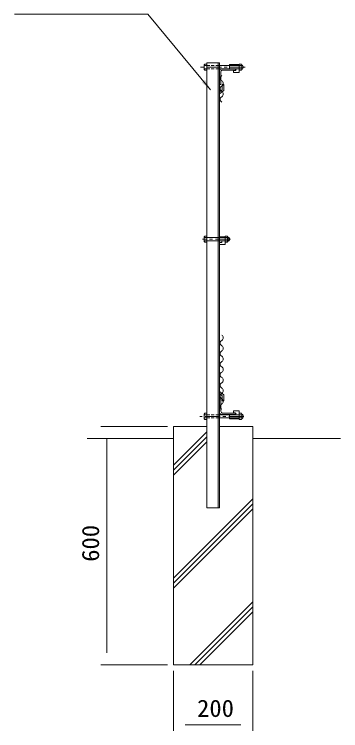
# Model space of a CAD drawing. Units: millimetres, scale not verified. Extents: x -4455 to 4455, y -3150 to 3150.
# Drawn here: x 56 to 877, y -455 to 1348 of the extents above; entities that cross this region are included whole.
import ezdxf
from ezdxf.enums import TextEntityAlignment as Align

# ---------------------------------------------------------------- set-up
doc = ezdxf.new("R2010")
doc.units = ezdxf.units.MM
doc.header["$LTSCALE"] = 30
for name, pattern in [('DASHED', [7.5, 6, -1.5]), ('USER2', [2, 1.25, -0.25, 0.25, -0.25]), ('USER3', [0.375, 0.25, -0.125])]:
    doc.linetypes.add(name, pattern=pattern)
for name, color, linetype, lineweight in [('0-0_1部材', 3, 'Continuous', 18), ('0-4_6文字', 3, 'Continuous', 9), ('0-5_5寸法', 1, 'Continuous', 18), ('0-6_GL', 7, 'Continuous', 9), ('0-7_8部品', 3, 'Continuous', 18), ('0-8_4基礎', 4, 'Continuous', 18), ('0-9_AMI', 3, 'Continuous', 18)]:
    doc.layers.add(name, color=color, linetype=linetype, lineweight=lineweight)
doc.styles.add('ＭＳ ゴシック', font='')
doc.styles.get('ＭＳ ゴシック').set_extended_font_data('MS Gothic')

msp = doc.modelspace()

# ---------------------------------------------------------------- linework, layer by layer
at = {"layer": '0-0_1部材', "color": 7, "lineweight": 9}
for p, q in [((539.87, 1225.18), (539.87, 105.18)), ((539.87, 1225.18), (571.87, 1225.18)), ((571.87, 1225.18), (571.87, 1090.88)), ((571.87, 1215.71), (571.87, 1090.88)), ((576.87, 1210.18), (611.87, 1210.18)), ((579.37, 1210.18), (604.37, 1210.18)), ((611.87, 1210.18), (611.87, 1209.18)), ((571.87, 1170.18), (571.87, 1205.18)), ((574.87, 1172.18), (574.87, 1202.18)), ((579.87, 1207.18), (609.87, 1207.18)), ((571.87, 1170.18), (572.87, 1170.18)), ((571.87, 1152.27), (578.87, 1157.68)), ((571.87, 1147.22), (582.87, 1155.72)), ((578.87, 1170.68), (578.87, 1157.68)), ((582.87, 1170.68), (578.87, 1170.68)), ((582.87, 1170.68), (582.87, 1155.72)), ((571.87, 1100.35), (571.87, 105.18)), ((571.87, 953.42), (571.87, 385.86)), ((571.87, 398.15), (582.87, 389.65)), ((571.87, 393.09), (578.87, 387.68)), ((571.87, 345.81), (571.87, 380.18)), ((571.87, 380.18), (572.99, 380.18)), ((578.87, 374.68), (578.87, 387.68)), ((582.87, 374.68), (582.87, 389.65)), ((575.24, 349.18), (575.24, 377.93)), ((582.87, 374.68), (578.87, 374.68)), ((609.62, 343.56), (580.87, 343.56)), ((611.87, 340.18), (577.49, 340.18)), ((611.87, 340.18), (611.87, 341.31)), ((539.87, 105.18), (571.87, 105.18))]:
    msp.add_line(p, q, dxfattribs=at)
at = {"layer": '0-0_1部材'}
msp.add_line((568.87, 1225.18), (568.87, 105.18), dxfattribs=at)
at = {"layer": '0-0_1部材', "color": 7, "lineweight": 9}
for centre, radius, start, end in [((576.87, 1205.18), 5, 90, 180), ((609.87, 1209.18), 2, 270, 0), ((579.87, 1202.18), 5, 90, 180), ((572.87, 1172.18), 2, 270, 0), ((572.99, 377.93), 2.25, 0, 90), ((577.49, 345.81), 5.62, 180, 270), ((580.87, 349.18), 5.62, 180, 270), ((609.62, 341.31), 2.25, 0, 90)]:
    msp.add_arc(centre, radius, start, end, dxfattribs=at)
at = {"layer": '0-4_6文字', "color": 7}
msp.add_lwpolyline([(55.81, 1347.63), (391.34, 1347.63), (549.54, 1157.6)], dxfattribs=at)
msp.add_solid([(550.82, 1156.06), (527.62, 1175.78), (535.63, 1182.45)], dxfattribs=at)
at = {"layer": '0-5_5寸法'}
for p, q in [((440.87, 310.18), (273.71, 310.18)), ((288.71, 280.18), (288.71, -259.82)), ((440.87, -289.82), (273.71, -289.82)), ((455.87, -304.82), (455.87, -455.4)), ((655.87, -304.82), (655.87, -455.4)), ((485.87, -440.4), (625.87, -440.4))]:
    msp.add_line(p, q, dxfattribs=at)
at = {"layer": '0-6_GL'}
for p, q in [((239.34, 280.18), (455.87, 280.18)), ((655.87, 280.18), (876.56, 280.18))]:
    msp.add_line(p, q, dxfattribs=at)
at = {"layer": '0-7_8部品', "color": 1, "linetype": 'USER2'}
for p, q in [((636.45, 1214.63), (522.11, 1214.63)), ((599.49, 781.61), (528.66, 781.61)), ((633.1, 335.73), (522.11, 335.73))]:
    msp.add_line(p, q, dxfattribs=at)
at = {"layer": '0-7_8部品'}
for p, q in [((533.47, 1220.55), (534.58, 1222.47)), ((533.47, 1220.55), (533.47, 1208.71)), ((534.16, 1218.63), (539.87, 1218.63)), ((534.16, 1210.63), (539.87, 1210.63)), ((534.58, 1222.47), (539.87, 1222.47)), ((539.87, 1222.47), (539.87, 1206.79)), ((566.97, 1210.63), (621.68, 1210.63)), ((571.87, 1218.63), (621.58, 1218.63)), ((596.68, 1220.95), (621.68, 1220.95)), ((596.68, 1220.95), (596.68, 1210.45)), ((596.68, 1210.45), (611.43, 1210.45)), ((621.68, 1206.79), (621.68, 1222.47)), ((621.68, 1220.95), (621.68, 1200.95)), ((627.39, 1218.63), (621.68, 1218.63)), ((627.39, 1210.63), (621.68, 1210.63)), ((628.08, 1208.71), (626.97, 1206.79)), ((628.08, 1208.71), (628.08, 1220.55)), ((606.68, 1205.95), (611.43, 1205.95)), ((606.68, 1205.95), (606.68, 1200.95)), ((606.68, 1200.95), (621.68, 1200.95)), ((626.97, 1206.79), (621.68, 1206.79)), ((533.47, 787.53), (534.58, 789.45)), ((533.47, 775.69), (533.47, 787.53)), ((534.16, 785.61), (539.87, 785.61)), ((534.16, 777.61), (539.87, 777.61)), ((534.58, 789.45), (539.87, 789.45)), ((539.87, 773.77), (539.87, 789.45)), ((571.87, 787.93), (571.87, 777.43)), ((571.87, 787.93), (586.07, 787.93)), ((571.87, 777.43), (575.82, 777.43)), ((586.07, 773.77), (586.07, 789.45)), ((586.07, 787.93), (586.07, 767.93)), ((591.78, 785.61), (586.07, 785.61)), ((591.78, 777.61), (586.07, 777.61)), ((592.47, 775.69), (591.36, 773.77)), ((592.47, 775.69), (592.47, 787.53)), ((592.47, 785.61), (596.02, 785.61)), ((592.47, 784.81), (596.43, 784.81)), ((592.47, 778.41), (596.43, 778.41)), ((592.47, 777.61), (596.02, 777.61)), ((596.02, 777.61), (596.02, 785.61)), ((571.87, 772.93), (575.82, 772.93)), ((571.87, 772.93), (571.87, 767.93)), ((571.87, 767.93), (586.07, 767.93)), ((591.36, 773.77), (586.07, 773.77)), ((533.47, 341.65), (534.58, 343.57)), ((534.58, 343.57), (539.87, 343.57)), ((539.87, 327.89), (539.87, 343.57)), ((606.68, 349.41), (621.68, 349.41)), ((606.68, 344.41), (606.68, 349.41)), ((606.68, 344.41), (611.43, 344.41)), ((621.68, 329.41), (621.68, 349.41)), ((621.68, 343.57), (621.68, 327.89)), ((533.47, 329.81), (533.47, 341.65)), ((534.16, 339.73), (539.87, 339.73)), ((534.16, 331.73), (539.87, 331.73)), ((566.97, 339.73), (621.68, 339.73)), ((571.87, 331.73), (621.58, 331.73)), ((596.68, 339.91), (611.43, 339.91)), ((596.68, 329.41), (596.68, 339.91)), ((596.68, 329.41), (621.68, 329.41)), ((627.39, 339.73), (621.68, 339.73)), ((627.39, 331.73), (621.68, 331.73)), ((626.97, 327.89), (621.68, 327.89)), ((628.08, 329.81), (626.97, 327.89)), ((628.08, 341.65), (628.08, 329.81))]:
    msp.add_line(p, q, dxfattribs=at)
at = {"layer": '0-7_8部品', "linetype": 'USER3'}
for p, q in [((539.87, 1218.63), (571.87, 1218.63)), ((539.87, 1210.63), (571.87, 1210.63)), ((539.87, 339.73), (571.87, 339.73)), ((539.87, 331.73), (571.87, 331.73))]:
    msp.add_line(p, q, dxfattribs=at)
at = {"layer": '0-7_8部品', "linetype": 'DASHED'}
for p, q in [((596.68, 1218.95), (621.68, 1218.95)), ((539.87, 785.61), (586.07, 785.61)), ((539.87, 777.61), (586.07, 777.61)), ((596.68, 331.41), (621.68, 331.41))]:
    msp.add_line(p, q, dxfattribs=at)
at = {"layer": '0-7_8部品'}
for points in [[(533.47, 1208.71), (534.58, 1206.79), (539.87, 1206.79)], [(628.08, 1220.55), (626.97, 1222.47), (621.68, 1222.47)], [(533.47, 775.69), (534.58, 773.77), (539.87, 773.77)], [(592.47, 787.53), (591.36, 789.45), (586.07, 789.45)], [(628.08, 341.65), (626.97, 343.57), (621.68, 343.57)], [(533.47, 329.81), (534.58, 327.89), (539.87, 327.89)]]:
    msp.add_lwpolyline(points, dxfattribs=at)
for centre, radius, start, end in [((536.5, 1220.55), 3.03, 180, 219.3382), ((545.47, 1214.63), 12, 160.52878, 199.47122), ((536.5, 1208.71), 3.03, 140.6618, 180), ((611.43, 1208.2), 2.25, 270, 90), ((625.05, 1220.55), 3.03, 320.6618, 0), ((616.08, 1214.63), 12, 340.52878, 19.47122), ((625.05, 1208.71), 3.03, 0, 39.3382), ((624.92, 1214.63), 6.71, 298.05542, 61.94458), ((536.5, 787.53), 3.03, 180, 219.3382), ((545.47, 781.61), 12, 160.52878, 199.47122), ((536.5, 775.69), 3.03, 140.6618, 180), ((575.82, 775.18), 2.25, 270, 90), ((589.44, 787.53), 3.03, 320.6618, 0), ((580.47, 781.61), 12, 340.52878, 19.47122), ((589.44, 775.69), 3.03, 0, 39.3382), ((589.09, 781.61), 8, 330, 30), ((611.43, 342.16), 2.25, 270, 90), ((536.5, 341.65), 3.03, 180, 219.3382), ((545.47, 335.73), 12, 160.52878, 199.47122), ((536.5, 329.81), 3.03, 140.6618, 180), ((625.05, 341.65), 3.03, 320.6618, 0), ((616.08, 335.73), 12, 340.52878, 19.47122), ((625.05, 329.81), 3.03, 0, 39.3382), ((624.92, 335.73), 6.71, 298.05542, 61.94458)]:
    msp.add_arc(centre, radius, start, end, dxfattribs=at)
at = {"layer": '0-8_4基礎', "color": 7, "lineweight": 9}
for p, q in [((455.87, 310.18), (539.87, 310.18)), ((571.87, 310.18), (655.87, 310.18)), ((655.87, 310.18), (655.87, -289.82))]:
    msp.add_line(p, q, dxfattribs=at)
at = {"layer": '0-8_4基礎'}
for p, q in [((455.87, 212.69), (539.87, 296.69)), ((455.87, 200.19), (539.87, 284.19)), ((455.87, 187.69), (539.87, 271.69)), ((455.87, -71.91), (655.87, 128.09)), ((455.87, -84.41), (655.87, 115.59)), ((455.87, -96.91), (655.87, 103.09)), ((497.26, -289.82), (655.87, -131.21)), ((509.76, -289.82), (655.87, -143.71)), ((522.26, -289.82), (655.87, -156.21))]:
    msp.add_line(p, q, dxfattribs=at)
at = {"layer": '0-8_4基礎', "color": 7, "lineweight": 9}
msp.add_lwpolyline([(455.87, 310.18), (455.87, -289.82), (655.87, -289.82)], dxfattribs=at)
at = {"layer": '0-9_AMI'}
for centre, start, end in [((580.87, 1186.91), 118.07249, 241.92751), ((573.75, 1173.58), 298.07249, 61.92751), ((580.87, 1160.24), 118.07249, 241.92751), ((580.87, 1133.58), 118.07249, 241.92751), ((573.75, 1146.91), 298.07249, 61.92751), ((580.87, 520.24), 118.07249, 241.92751), ((573.75, 533.58), 298.07249, 61.92751), ((573.75, 506.91), 298.07249, 61.92751), ((580.87, 493.58), 118.07249, 241.92751), ((573.75, 480.24), 298.07249, 61.92751), ((580.87, 466.91), 118.07249, 241.92751), ((573.75, 453.58), 298.07249, 61.92751), ((580.87, 440.24), 118.07249, 241.92751), ((573.75, 426.91), 298.07249, 61.92751), ((580.87, 413.58), 118.07249, 241.92751), ((573.75, 400.24), 298.07249, 61.92751), ((580.87, 386.91), 118.07249, 241.92751), ((573.75, 373.58), 298.07249, 61.92751), ((580.87, 360.24), 118.07249, 241.92751)]:
    msp.add_arc(centre, 7.56, start, end, dxfattribs=at)

# ---------------------------------------------------------------- texts
at = {"layer": '0-5_5寸法', "color": 3, "style": 'ＭＳ ゴシック', "width": 1.05}
msp.add_text('600', height=43.33, rotation=90, dxfattribs=at).set_placement((282.03, -30.32), align=Align.BOTTOM_LEFT)
msp.add_text('200', height=43.33, dxfattribs=at).set_placement((515.37, -433.72), align=Align.BOTTOM_LEFT)

doc.saveas('drawing.dxf')
